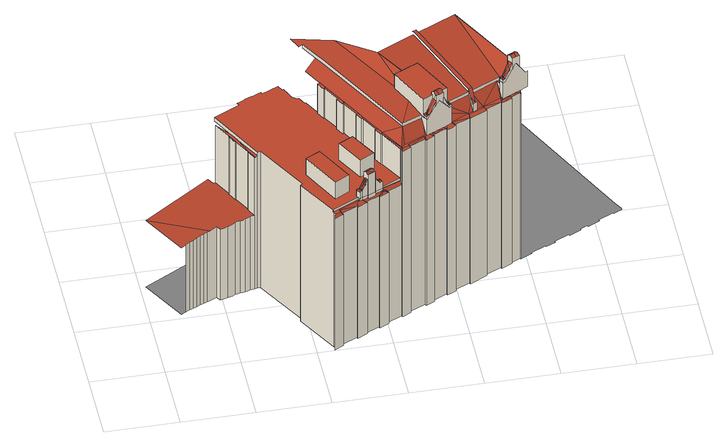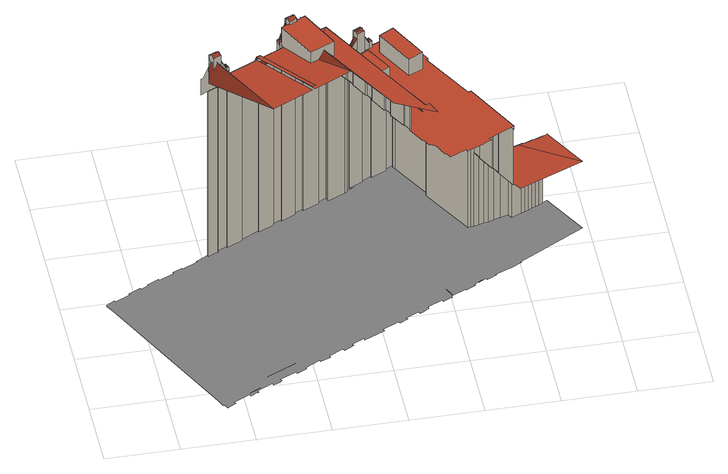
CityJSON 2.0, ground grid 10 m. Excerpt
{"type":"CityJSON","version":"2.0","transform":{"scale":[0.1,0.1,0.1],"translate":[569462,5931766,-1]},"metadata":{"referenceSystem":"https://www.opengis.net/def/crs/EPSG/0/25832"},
"CityObjects":{
"building1":{"type":"Building","attributes":{"Grundfläche 2D":"1252.468823","Grundhöhe NN":"-0.001"},"children":["building1-1","building1-2","building1-3","building1-4","building1-5","building1-6","building1-7","building1-8","building1-9","building1-10"],"geometry":[{"type":"MultiSurface","lod":"3","boundaries":[[[0,1,2,3]],[[4,0,3,5]],[[0,4,6,7,8,9,10,11,12,13,1]],[[6,4,5,14]],[[7,6,14,15]],[[8,7,15,16]],[[9,8,16,17]],[[18,19,10,9,17,20]],[[21,19,18,22]],[[23,24,25,21,22,26]],[[27,28,29,30,31,24,23,32]],[[31,30,29,33,34,35,36,37,38,39,40,41,42,43,44,45,46,47,48,49,50,11,10,19,21,25,24]],[[51,34,33,29,28,52]],[[53,36,35,34,51,54]],[[55,48,47,56]],[[57,38,37,36,53,58]],[[56,47,46,59]],[[59,46,45,60]],[[56,59,60,61]],[[56,61,62,63,64,55]],[[60,45,44,61]],[[65,66,67,68,69,64,63]],[[61,44,43,62]],[[70,40,39,38,57,71]],[[62,43,42,72]],[[73,72,42,41,40]],[[62,72,73,74]],[[62,74,66,65,63]],[[66,74,73,40,70,75,76]],[[67,66,76,77,78]],[[79,78,77,80]],[[81,79,80,82]],[[81,82,83,84,85]],[[86,87,88,89]],[[87,90,91,88]],[[85,84,92,93]],[[90,84,83,91]],[[94,90,87,86,95]],[[95,86,89,96]],[[97,98,99,100]],[[101,94,102]],[[102,94,95]],[[102,95,96,103]],[[104,99,98,105]],[[97,106,105,98]],[[101,107,108,109,92,84,90,94]],[[110,101,102]],[[93,92,109,111]],[[110,102,103,112]],[[106,97,100,113]],[[105,106,113,104]],[[107,101,110]],[[114,110,112,115]],[[114,107,110]],[[116,108,107]],[[116,117,111,109,108]],[[118,119,116,107,114]],[[117,116,119,120]],[[118,114,115,121]],[[118,122,119]],[[123,124,125,126,127,128,129,130,131,132,133,134,135,136,137,138,139,140,141,142,143,144,145,146,147,148,149,150,151,152,153,154,155,156,157,158,159,160,68,67,78,79,81,85,93,111,117,120,161,162,163,164,165,166,167,168,169,170,171,172,173,174,175,176,177,178,179,180],[113,100,99,104],[181,182,183,184]],[[122,118,121,185]],[[161,120,119,186,187]],[[161,187,188,162]],[[189,190,184,183]],[[191,192,193,188,187,186,119,122,194,195,196]],[[195,194,122,185,197]],[[163,162,188,193]],[[163,193,192,164]],[[181,184,190,198]],[[199,198,190,189]],[[200,195,197,201]],[[200,202,195]],[[203,204,196,167,166,165,164,192,205,191]],[[206,127,126,207]],[[207,126,125,208]],[[207,209,206]],[[202,210,195]],[[196,204,203,191]],[[207,208,211,209]],[[208,125,124,212]],[[199,189,183,182]],[[212,211,208]],[[196,195,210,213]],[[214,215,168]],[[167,196,214,168]],[[216,210,202]],[[213,210,217,196]],[[216,202,200,201,218]],[[198,199,182,181]],[[212,124,123,219]],[[212,219,220,211]],[[221,214,196]],[[210,221,196,217]],[[219,123,180,222]],[[222,180,179,223]],[[222,220,219]],[[222,223,224,220]],[[223,179,178,225]],[[221,210,216]],[[225,224,223]],[[221,216,218,226]],[[225,178,177,227]],[[225,227,228,224]],[[227,177,176,229]],[[230,231,232,233,234,235,236,237]],[[238,239,231,230,237,240,209,211,220,224,228,241]],[[229,176,175,242]],[[229,228,227]],[[214,243,244,215]],[[229,242,241,228]],[[245,246,221,226]],[[242,175,174,247]],[[247,241,242]],[[247,174,173,248]],[[247,248,238,241]],[[169,168,215,249]],[[248,173,172,250]],[[250,172,171,251]],[[250,238,248]],[[250,251,239,238]],[[251,171,170,252]],[[252,239,251]],[[253,254,243,214,221,246]],[[252,255,239]],[[256,255,252]],[[252,170,169,256]],[[257,253,246,258]],[[257,259,254,253]],[[232,260,261,262,263,264,265,266,235,234,233]],[[258,246,245,267,268]],[[258,269,257]],[[270,256,169,249,244,243]],[[268,269,258]],[[270,243,254,259]],[[257,269,259]],[[270,255,256]],[[259,255,270]],[[259,269,255]],[[239,255,231]],[[271,272,273,268,267,274]],[[273,272,275,269,268]],[[231,255,276]],[[277,275,278]],[[278,275,272]],[[278,272,271,279]],[[280,277,278]],[[275,277,280,281,282,283,284,276,255,269]],[[284,285,286,231,276]],[[287,280,278]],[[232,231,286,288]],[[287,278,279,289]],[[264,263,290,291]],[[232,288,260]],[[262,261,260,288,292,293,294,295,296]],[[297,287,289,298]],[[297,281,287]],[[287,281,280]],[[299,291,290]],[[285,284,283]],[[282,300,301,292,288,286,285,283]],[[302,303,304,282,281,297]],[[299,305,291]],[[296,306,307,305,299,290,263,262]],[[303,302,297,298,308]],[[300,309,310,311,312,313,314,292,301]],[[293,315,316,317,318,319,320,321,322,323,324,325,326,327,294]],[[80,77,76,75,70,71,57,58,53,54,51,52,28,27,32,23,26,22,18,20,17,16,15,14,5,3,2,328,329,330,331,332,333,334,335,336,337,338,339,340,341,342,343,344,345,346,347,348,349,350,351,352,353,354,355,356,357,358,359,360,361,362,363,364,365,366,367,368,369,370,371,372,373,374,375,376,377,378,379,380,381,382,383,384,385,386,387,388,389,390,391,392,393,394,395,396,397,398,399,400,401,402,403,404,405,406,407,408,409,410,411,412,413,414,415,416,417,418,419,420,421,422,423,424,425,426,427,428,429,430,431,432,433,434,435,436,308,298,289,279,271,274,267,245,226,218,201,197,185,121,115,112,103,96,89,88,91,83,82],[437,438,344],[249,215,244],[439,440,439,441],[442,443,444],[445,446,447],[203,448,203,204]],[[449,304,303]],[[326,325,324,323,322,450,451,452,453,454,306,296,295,294,327]],[[455,449,303]],[[455,303,308,436]],[[455,456,457,449]],[[458,313,312]],[[459,460,461,462,463,458,312,464]],[[457,456,465,466,467]],[[460,459,468]],[[457,467,466,465,469,470,471,472,473,474,475,476,459,464,312,311,310,309,300,282,304,449]],[[477,465,456]],[[478,477,456,455,436,435]],[[477,478,469,465]],[[479,468,459,476,475,474,480,481]],[[478,471,470,469]],[[482,478,435,434]],[[482,471,478]],[[306,454,483,480,484,307]],[[453,485,486,483,454]],[[487,488,472,471,482]],[[480,489,490,484]],[[291,305,307,484,491,492,493]],[[432,488,487,482,434,433]],[[494,495,489,480]],[[496,490,489,495]],[[480,474,473,497,494]],[[498,496,495]],[[498,495,494,497,473,472,499]],[[499,472,500,501]],[[488,500,472]],[[501,500,502]],[[502,500,488]],[[502,488,432,431]],[[501,503,498,499]],[[504,501,502]],[[496,498,503]],[[504,503,501]],[[504,502,431,430]],[[505,506,507,508,509,510]],[[511,504,430,429]],[[511,512,504]],[[504,512,503]],[[513,496,503,514,515]],[[513,515,516,517,518,519,491,484,490,496]],[[511,520,521,512]],[[522,515,514,503,523,524]],[[523,503,512,521,522,524]],[[520,511,429,428]],[[518,525,526,527,519]],[[522,521,528]],[[528,521,520]],[[528,520,428,427]],[[529,522,528]],[[515,522,516]],[[529,530,522]],[[529,528,427,426]],[[522,530,516]],[[531,529,426,425]],[[531,532,529]],[[532,530,529]],[[516,533,534]],[[535,533,516,530,536]],[[537,538,539,540,541,534,533,535,536]],[[542,517,516,534]],[[543,542,534,541]],[[538,544,543,541,540,539]],[[545,546,532,531]],[[518,517,542,543]],[[532,546,547,548,537,536,530]],[[549,545,531,425,424]],[[549,546,545]],[[543,544,550,551]],[[552,525,518,543,551,553]],[[549,554,547,546]],[[554,549,424,423]],[[554,555,556,557,547]],[[421,558,555,554,423,422]],[[557,556,559,560,561,562,563,564,565,553,551,550,544,538,537,548,547]],[[558,556,555]],[[525,552,553,565,566,567]],[[558,560,559,556]],[[568,558,421,420]],[[568,569,558]],[[558,569,560]],[[564,570,567,566,565]]],"semantics":{"surfaces":[{"type":"WallSurface"},{"type":"RoofSurface"},{"type":"GroundSurface"}],"values":[0,0,1,0,0,0,0,0,0,0,0,1,0,0,0,0,0,0,1,1,0,0,0,0,0,0,1,1,0,0,0,0,0,0,0,0,0,1,0,0,1,1,0,0,1,1,1,0,0,0,0,1,0,1,1,0,1,0,0,1,1,0,0,0,0,1,0,0,0,0,1,0,1,0,0,0,1,1,0,1,0,0,1,1,0,0,1,1,0,0,0,1,1,1,0,0,1,1,0,1,1,0,0,1,0,0,1,0,1,0,1,0,0,1,0,1,0,0,0,1,1,0,1,1,1,1,0,0,0,1,0,1,0,1,0,1,1,1,1,1,0,1,1,1,1,0,1,1,1,1,0,0,1,1,0,0,1,1,1,1,0,1,1,0,0,1,0,2,1,1,1,0,1,1,1,1,1,0,1,0,1,1,1,0,1,0,0,1,0,1,0,0,1,1,0,0,1,1,1,1,0,1,1,1,1,0,1,0,1,1,1,0,1,1,1,0,1,1,1,0,1,1,1,0,1,0,1,1,0,1,0,1,0,1,1,0,1,0,1,1,1,1,0,1,0,0,1,1,1,0,1,1,1]}}]},
"building1-1":{"type":"BuildingInstallation","parents":["building1"],"geometry":[{"type":"MultiSurface","lod":"3","boundaries":[[[571,572,573]],[[574,572,571]],[[573,572,575]],[[576,572,577]],[[577,572,574]],[[578,575,576]],[[575,572,576]],[[579,580,571]],[[571,580,574]],[[581,582,580,579]],[[577,580,582]],[[574,580,577]],[[583,584,571,573]],[[579,571,584,585]],[[585,111,117,582,581,579]],[[117,120,577,582]],[[577,120,161,578,576]]],"semantics":{"surfaces":[{"type":"RoofSurface"},{"type":"WallSurface"}],"values":[0,0,0,0,0,0,0,0,0,0,0,0,1,1,1,1,1]}}]},
"building1-2":{"type":"BuildingInstallation","parents":["building1"],"geometry":[{"type":"MultiSurface","lod":"3","boundaries":[[[586,587,588,589,590]],[[586,590,591]],[[592,591,593]],[[586,591,592]],[[594,593,595]],[[592,593,594]],[[161,162,595,593,591,590,589,596,583,573,575,578]],[[162,163,594,595]],[[164,597,598,599,600,601,588,587,586,592,594,163]],[[601,596,589,588]]],"semantics":{"surfaces":[{"type":"RoofSurface"},{"type":"WallSurface"}],"values":[0,0,0,0,0,0,1,1,1,1]}}]},
"building1-3":{"type":"BuildingInstallation","parents":["building1"],"geometry":[{"type":"MultiSurface","lod":"3","boundaries":[[[597,602,599,598]],[[602,603,599]],[[604,605,603]],[[602,604,603]],[[602,597,606]],[[607,606,608]],[[607,602,606]],[[607,604,602]],[[609,604,607,608,610]],[[609,610,611]],[[612,613,609,611]],[[604,609,613,605]],[[606,597,164,165,166,167,610,608]],[[167,168,611,610]],[[168,614,615,613,612,611]],[[615,616,600,599,603,605,613]]],"semantics":{"surfaces":[{"type":"RoofSurface"},{"type":"WallSurface"}],"values":[0,0,0,0,0,0,0,0,0,0,0,0,1,1,1,1]}}]},
"building1-4":{"type":"BuildingInstallation","parents":["building1"],"geometry":[{"type":"MultiSurface","lod":"3","boundaries":[[[200,202,617]],[[200,617,195]],[[217,202,216,618]],[[213,619,617,202,217]],[[221,620,216]],[[620,621,216]],[[216,621,622]],[[622,623,216]],[[623,624,216]],[[624,618,216]]],"semantics":{"surfaces":[{"type":"RoofSurface"}],"values":[0,0,0,0,0,0,0,0,0,0]}}]},
"building1-5":{"type":"BuildingInstallation","parents":["building1"],"geometry":[{"type":"MultiSurface","lod":"3","boundaries":[[[625,626,627,293]],[[628,627,626]],[[629,627,628]],[[315,629,316]],[[293,627,315]],[[315,627,629]],[[628,630,631,632,633,634,635,629]],[[635,321,320,629]],[[319,629,320]],[[318,629,319]],[[317,629,318]],[[316,629,317]],[[635,634,636,637]],[[292,301,300,626,625,293]],[[626,300,309,310,311,312,464,638,632,631,630,628]]],"semantics":{"surfaces":[{"type":"RoofSurface"},{"type":"WallSurface"}],"values":[0,0,0,0,0,0,0,0,0,0,0,0,1,1,1]}}]},
"building1-6":{"type":"BuildingInstallation","parents":["building1"],"geometry":[{"type":"MultiSurface","lod":"3","boundaries":[[[639,640,641,642,643,644,645,646,647]],[[648,649,650,640,639,651,652]],[[653,654,641,640,650,655]],[[450,322,321,635,637,636,634,652,651,639,647,646]],[[648,652,634,633,632]],[[648,632,638,464,459,476,656,655,650,649]],[[656,657,653,655]],[[657,658,659,485,453,452,643,642,641,654,653]],[[452,451,450,646,645,644,643]]],"semantics":{"surfaces":[{"type":"RoofSurface"},{"type":"WallSurface"}],"values":[0,0,0,1,1,1,1,1,1]}}]},
"building1-7":{"type":"BuildingInstallation","parents":["building1"],"geometry":[{"type":"MultiSurface","lod":"3","boundaries":[[[659,658,657,660,485]],[[485,660,486]],[[656,661,657]],[[661,662,660,657]],[[486,660,663]],[[664,663,662]],[[663,660,662]],[[664,665,666,663]],[[667,668,666,665]],[[483,486,663,666,668]],[[476,475,474,473,665,664,662,661,656]],[[473,497,494,668,667,665]],[[494,480,483,668]]],"semantics":{"surfaces":[{"type":"RoofSurface"},{"type":"WallSurface"}],"values":[0,0,0,0,0,0,0,0,0,0,1,1,1]}}]},
"building1-8":{"type":"BuildingInstallation","parents":["building1"],"geometry":[{"type":"MultiSurface","lod":"3","boundaries":[[[508,507,669,670]],[[670,669,671]],[[671,672,673,674,670]],[[491,519,515,513]],[[514,675,523,676,673,672,671,669,507,491,513]],[[676,677,674,673]],[[678,670,674,677,524]],[[515,519,508,670,678]]],"semantics":{"surfaces":[{"type":"RoofSurface"},{"type":"WallSurface"}],"values":[0,0,0,1,1,1,1,1]}}]},
"building1-9":{"type":"BuildingInstallation","parents":["building1"],"geometry":[{"type":"MultiSurface","lod":"3","boundaries":[[[679,680,681,682,683]],[[683,682,684]],[[685,682,681]],[[685,686,682]],[[684,686,687]],[[682,686,684]],[[688,686,685]],[[689,690,688]],[[688,690,686]],[[691,692,691,689]],[[691,692,693,690,689]],[[687,690,693]],[[686,690,687]],[[541,540,539,538,681,680,679,683]],[[538,544,550,551,689,688,685,681]],[[543,684,687,693,694,695]],[[543,541,683,684]]],"semantics":{"surfaces":[{"type":"RoofSurface"},{"type":"WallSurface"}],"values":[0,0,0,0,0,0,0,0,0,0,0,0,0,1,1,1,1]}}]},
"building1-10":{"type":"BuildingInstallation","parents":["building1"],"geometry":[{"type":"MultiSurface","lod":"3","boundaries":[[[696,697,698]],[[699,696,698,700]],[[701,702,703,696,699,704]],[[705,706,707,697,696,703,708,709]],[[694,693,692,691,689,700,698,697,707,706,710]],[[689,551,553,565,711,704,699,700]],[[711,712,713,714,715,716,709,708,703,702,701,704]],[[716,552,710,706,705,709]]],"semantics":{"surfaces":[{"type":"RoofSurface"},{"type":"WallSurface"}],"values":[0,0,0,0,1,1,1,1]}}]}
},
"vertices":[
[54,115,125],[49,112,124],[49,112,10],[54,115,10],[59,117,125],[59,117,10],[64,119,126],[69,122,127],[74,124,127],[79,126,128],[84,128,128],[8,170,123],[42,108,123],[44,109,123],[64,119,10],[69,122,10],[74,124,10],[79,126,10],[93,132,10],[93,132,130],[84,128,10],[97,126,130],[97,126,10],[107,129,10],[107,129,131],[104,128,130],[104,128,10],[114,131,10],[117,133,10],[117,133,132],[114,131,132],[110,130,131],[110,130,10],[121,134,133],[124,135,133],[128,135,133],[131,136,134],[135,137,134],[138,138,135],[141,139,135],[144,139,135],[143,141,135],[138,152,135],[139,152,135],[127,175,135],[126,174,135],[120,186,135],[121,186,136],[107,212,136],[104,211,135],[99,220,135],[124,135,10],[121,134,10],[131,136,10],[128,135,10],[107,212,233],[121,186,233],[138,138,10],[135,137,10],[120,186,233],[126,174,233],[127,175,233],[139,152,233],[129,176,235],[123,187,235],[148,142,235],[148,140,235],[148,140,241],[107,218,241],[107,218,235],[144,139,10],[141,139,10],[138,152,233],[144,139,233],[146,140,233],[146,140,10],[148,140,10],[152,141,10],[152,141,241],[193,68,241],[193,68,10],[190,66,241],[190,66,10],[222,9,10],[222,9,238],[222,9,241],[223,1,233],[223,4,237],[223,4,10],[223,1,10],[225,5,237],[225,5,10],[222,10,238],[222,10,241],[232,9,237],[235,8,233],[235,8,10],[229,31,269],[201,85,269],[201,85,241],[229,31,241],[231,12,238],[234,10,233],[234,10,10],[221,95,241],[221,95,269],[249,42,269],[257,24,238],[260,26,238],[258,28,238],[255,20,233],[258,28,241],[255,20,10],[249,42,241],[256,18,233],[256,18,10],[260,25,237],[260,25,241],[270,25,233],[264,27,237],[264,27,241],[270,25,10],[269,26,233],[259,167,241],[246,190,241],[245,189,241],[239,201,241],[240,201,241],[228,224,241],[227,223,241],[221,234,241],[220,234,241],[219,234,241],[218,234,241],[217,235,241],[216,235,241],[215,236,241],[214,237,241],[213,238,241],[212,239,241],[212,240,241],[211,241,241],[210,242,241],[210,243,241],[210,244,241],[209,245,241],[209,246,241],[209,247,241],[205,255,241],[203,255,241],[199,263,241],[176,252,241],[175,255,241],[170,253,241],[163,250,241],[162,250,241],[152,246,241],[153,245,241],[146,242,241],[141,240,241],[143,236,241],[271,30,241],[272,29,241],[282,34,241],[281,35,241],[286,37,241],[289,38,241],[293,40,241],[292,42,241],[319,55,241],[301,87,241],[300,87,241],[294,98,241],[295,99,241],[283,122,241],[281,122,241],[276,132,241],[277,133,241],[265,156,241],[263,155,241],[257,166,241],[268,116,241],[289,78,241],[269,67,241],[248,105,241],[269,26,10],[268,28,237],[271,30,237],[272,29,236],[269,67,269],[248,105,269],[289,38,237],[281,35,237],[282,34,235],[272,28,233],[287,35,233],[293,40,237],[287,35,10],[268,116,269],[289,78,269],[288,33,233],[288,33,10],[291,34,233],[289,38,10],[293,40,10],[286,37,237],[240,201,291],[239,201,291],[245,189,291],[242,201,292],[295,39,233],[247,193,292],[246,190,291],[293,40,236],[292,42,239],[292,42,10],[301,39,233],[294,40,236],[301,39,10],[259,167,291],[261,166,292],[300,41,233],[257,166,291],[263,155,291],[265,159,292],[265,156,291],[300,41,10],[277,133,291],[280,132,292],[276,132,291],[248,212,315],[325,70,315],[325,70,320],[248,212,321],[241,224,321],[228,247,321],[228,247,315],[241,224,315],[298,98,292],[302,90,292],[228,227,292],[284,125,292],[281,122,291],[319,54,238],[319,54,10],[320,51,10],[320,51,233],[283,122,291],[295,99,291],[319,55,10],[294,98,291],[300,87,291],[301,87,291],[319,52,236],[320,53,236],[321,54,294],[319,55,291],[319,52,291],[320,51,291],[320,53,291],[340,107,325],[332,123,325],[327,134,326],[329,135,326],[269,241,326],[215,262,320],[223,244,320],[321,49,10],[321,49,291],[322,52,294],[319,54,291],[333,55,10],[333,55,291],[322,49,291],[322,49,10],[331,56,294],[325,58,294],[330,58,294],[332,57,291],[332,57,10],[353,70,294],[355,70,294],[357,71,294],[356,73,294],[354,72,294],[354,78,304],[352,82,315],[354,67,291],[352,82,320],[354,67,10],[333,137,332],[315,188,343],[354,78,320],[354,78,325],[354,78,350],[332,123,350],[327,134,350],[355,65,291],[355,65,10],[341,141,344],[357,71,320],[356,73,320],[359,67,291],[367,71,291],[361,73,294],[349,145,332],[360,150,350],[360,150,332],[367,71,10],[361,73,325],[364,74,330],[365,75,331],[371,77,339],[359,80,328],[357,79,325],[357,79,326],[358,80,326],[359,80,329],[360,80,329],[361,81,332],[361,81,333],[367,84,345],[367,84,350],[361,81,350],[360,80,350],[359,80,350],[358,80,350],[357,79,350],[44,109,10],[42,108,10],[8,170,10],[99,220,10],[98,222,10],[113,230,10],[114,229,10],[135,238,10],[134,240,10],[142,244,10],[147,246,10],[148,244,10],[166,253,10],[165,255,10],[178,261,10],[179,260,10],[197,268,10],[199,269,10],[198,272,10],[201,273,10],[211,278,10],[212,275,10],[233,285,10],[232,288,10],[236,290,10],[239,292,10],[245,295,10],[247,292,10],[260,298,10],[265,300,10],[263,303,10],[274,309,10],[276,306,10],[298,317,10],[297,320,10],[325,333,10],[326,330,10],[343,338,10],[341,341,10],[354,348,10],[356,345,10],[376,355,10],[375,358,10],[389,364,10],[390,361,10],[411,372,10],[410,374,10],[411,375,10],[423,381,10],[424,378,10],[447,388,10],[445,391,10],[447,393,10],[457,397,10],[458,394,10],[464,397,10],[480,405,10],[479,408,10],[482,409,10],[487,412,10],[490,413,10],[491,410,10],[514,421,10],[512,424,10],[524,430,10],[527,424,10],[528,425,10],[529,424,10],[529,422,10],[530,422,10],[533,415,10],[632,216,10],[636,209,10],[638,205,10],[639,202,10],[627,196,10],[626,198,10],[605,188,10],[606,186,10],[590,178,10],[589,180,10],[579,175,10],[578,175,10],[579,173,10],[563,165,10],[562,167,10],[541,157,10],[542,155,10],[529,149,10],[528,151,10],[507,141,10],[508,139,10],[492,131,10],[491,133,10],[481,128,10],[478,127,10],[479,125,10],[465,118,10],[464,120,10],[443,110,10],[443,108,10],[419,96,10],[418,98,10],[397,88,10],[398,86,10],[392,83,10],[386,80,10],[385,82,10],[366,73,10],[199,263,10],[203,255,10],[423,362,10],[462,380,10],[422,361,10],[162,250,10],[162,251,10],[154,246,10],[490,407,10],[483,404,10],[475,400,10],[281,35,10],[364,74,294],[366,86,350],[370,88,350],[376,91,350],[377,89,350],[388,94,350],[366,73,291],[371,76,291],[365,75,294],[360,80,328],[375,79,344],[368,86,340],[366,86,338],[367,84,338],[361,81,330],[371,78,339],[375,79,294],[371,78,294],[371,77,294],[370,88,344],[381,82,294],[384,84,294],[386,85,294],[393,89,294],[393,89,322],[390,87,322],[384,84,331],[381,82,336],[381,81,291],[385,82,291],[376,91,335],[388,94,320],[377,89,335],[386,80,291],[388,94,325],[386,99,320],[377,89,346],[386,94,325],[392,83,291],[398,86,291],[388,94,315],[386,99,315],[420,115,320],[367,213,343],[366,213,343],[390,95,320],[390,95,315],[388,100,315],[392,90,321],[390,95,306],[392,90,294],[395,89,294],[394,91,294],[397,88,291],[418,103,294],[418,98,291],[366,213,349],[367,213,349],[420,115,325],[425,117,325],[425,118,325],[371,215,349],[419,96,291],[419,101,294],[420,115,315],[422,111,305],[425,117,315],[461,135,315],[465,136,315],[465,136,320],[425,117,320],[443,108,291],[440,111,294],[439,113,294],[424,106,294],[429,109,294],[427,242,343],[371,215,343],[425,118,320],[443,110,291],[464,120,291],[464,125,294],[465,118,291],[466,121,294],[464,130,303],[464,130,315],[465,127,295],[466,126,294],[467,123,294],[467,123,320],[466,126,320],[465,127,320],[464,130,320],[467,131,315],[467,131,320],[471,125,320],[469,120,291],[477,127,294],[477,128,294],[471,125,294],[479,125,291],[477,128,330],[481,130,336],[481,140,344],[486,132,344],[478,127,291],[481,128,291],[486,132,294],[481,130,294],[491,133,291],[491,134,294],[492,135,294],[503,141,294],[503,141,320],[500,139,320],[492,135,334],[491,134,336],[492,144,327],[494,151,320],[492,131,291],[492,134,294],[493,144,326],
[261,33,252],[266,31,260],[269,36,267],[263,29,254],[270,33,267],[268,28,260],[264,27,252],[271,30,267],[257,31,252],[261,28,254],[258,28,252],[260,25,252],[269,36,241],[261,33,241],[257,31,241],
[280,38,278],[278,41,276],[278,42,276],[268,37,276],[269,36,276],[270,33,278],[281,35,276],[271,30,276],[282,34,276],[272,29,276],[268,37,241],[281,35,267],[280,38,267],[278,41,267],[278,41,241],[278,42,241],
[285,40,258],[286,44,253],[287,41,254],[286,44,252],[286,37,257],[288,40,253],[289,38,252],[289,42,254],[293,40,252],[292,42,252],[292,43,252],[290,46,252],[292,43,241],[290,46,241],[286,44,241],
[291,39,236],[294,41,236],[292,39,236],[297,41,235],[297,42,236],[297,41,236],[296,41,236],[295,41,236],
[356,73,325],[357,71,325],[357,75,326],[361,73,326],[359,76,326],[364,74,332],[365,75,335],[371,77,345],[370,78,345],[369,80,346],[369,81,346],[369,80,338],[369,81,338],[371,78,346],
[369,81,357],[372,83,357],[378,87,357],[377,89,355],[376,91,354],[370,88,354],[368,86,354],[366,86,354],[367,84,355],[371,77,354],[371,78,354],[375,79,354],[369,80,356],[370,78,355],[380,83,355],[379,86,356],[381,82,354],[381,82,346],[380,83,346],[379,86,346],[378,87,346],
[382,88,339],[384,84,339],[386,85,333],[388,90,326],[390,87,325],[393,89,325],[390,91,326],[392,90,325],[390,95,325],
[422,111,315],[428,110,307],[424,108,307],[424,106,307],[425,105,307],[430,108,307],[424,108,297],[425,105,294],[430,108,294],[428,110,297],
[465,127,325],[466,126,325],[467,123,325],[467,127,326],[464,130,325],[467,131,326],[471,125,325],[469,128,326],[468,132,326],[477,128,338],[481,130,346],[476,132,341],[479,133,346],[478,134,346],[477,136,346],[477,136,336],[468,132,321],
[484,136,357],[478,134,357],[479,133,357],[486,132,354],[481,130,354],[490,135,355],[489,138,356],[488,139,357],[491,134,354],[481,140,354],[476,138,354],[477,136,355],[487,141,355],[486,143,354],[476,138,336],[491,134,346],[490,135,346],[489,138,346],[487,141,346],[487,141,336],[486,143,336]
]}
